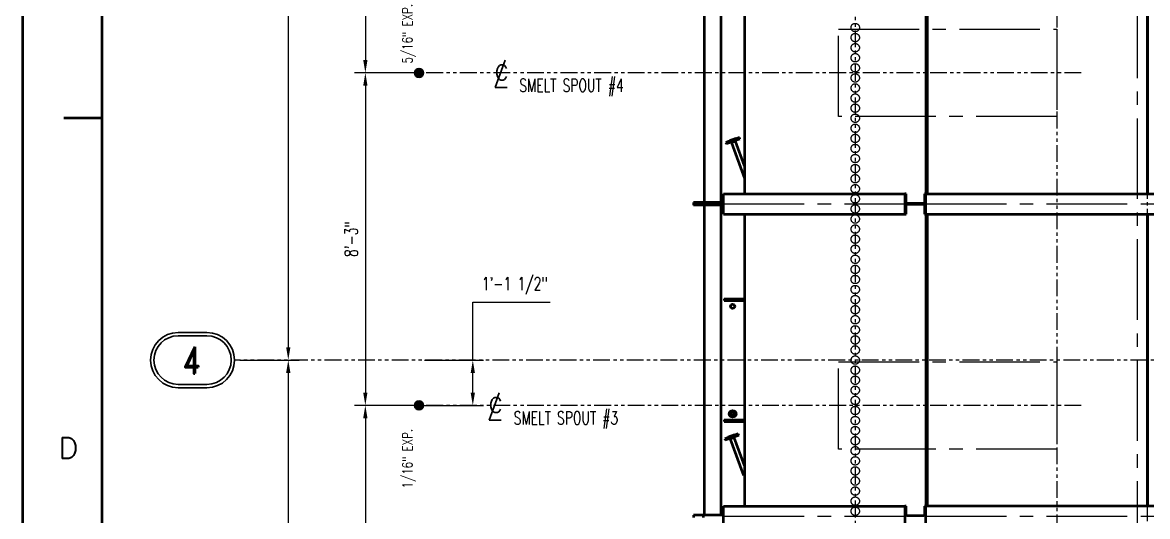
# Model space of a CAD drawing. Header units: inches. Extents: x 0 to 1408, y 0 to 1088.
# Drawn here: x 0 to 335, y 600.3 to 747.3 of the extents above; entities that cross this region are included whole.
import ezdxf
from ezdxf.enums import TextEntityAlignment as Align

# ---------------------------------------------------------------- set-up
doc = ezdxf.new("R2010")
doc.units = ezdxf.units.IN
doc.header["$LTSCALE"] = 32
doc.header["$MEASUREMENT"] = 0
for name, pattern in [('CENTER', [2, 1.25, -0.25, 0.25, -0.25]), ('CENTER2', [1.125, 0.75, -0.125, 0.125, -0.125]), ('HIDDEN', [0.375, 0.25, -0.125]), ('PHANTOM2', [1.25, 0.625, -0.125, 0.125, -0.125, 0.125, -0.125])]:
    doc.linetypes.add(name, pattern=pattern)
for name, color, linetype, lineweight in [('AM_0', 7, 'Continuous', 50), ('AM_6', 140, 'Continuous', 35), ('AM_BOR', 255, 'Continuous', 50), ('Equipment-AM_0', 7, 'Continuous', 50), ('Equipment-AM_11', 92, 'PHANTOM2', 25), ('Equipment-AM_3', 6, 'HIDDEN', 25), ('Equipment-AM_5', 92, 'Continuous', 25), ('Equipment-AM_6', 140, 'Continuous', 35), ('Equipment-AM_7', 142, 'CENTER', 25), ('Layout-AM_11', 92, 'PHANTOM2', 25), ('Layout-AM_6', 140, 'Continuous', 35)]:
    doc.layers.add(name, color=color, linetype=linetype, lineweight=lineweight)
doc.styles.add('ROMAND', font='romand')
doc.styles.add('simplex', font='simplex.shx', dxfattribs={"width": 0.75})
doc.styles.get("Standard").update_dxf_attribs({"font": 'ROMANS.SHX', "width": 0.7})
doc.dimstyles.new('VALMET_ANSI$0', dxfattribs={"dimscale": 48, "dimtxt": 0.12, "dimasz": 0.12, "dimexe": 0.1, "dimexo": 0.05, "dimgap": 0.06, "dimtad": 1, "dimtoh": 1, "dimdec": 5, "dimzin": 7, "dimdsep": 46, "dimlunit": 4, "dimtxsty": 'Standard', "dimcen": 0, "dimclrd": 256, "dimclre": 256, "dimclrt": 140, "dimadec": 0, "dimazin": 2, "dimtp": 0.1, "dimtm": 0.1, "dimtfac": 0.71, "dimtdec": 5, "dimtofl": 0, "dimtmove": 0, "dimatfit": 3, "dimfxl": 1, "dimfrac": 2, "dimtolj": 1, "dimtzin": 7, "dimlwd": -1, "dimlwe": -1, "dimarcsym": 1})

# ---------------------------------------------------------------- blocks, each defined once
blk = doc.blocks.new('PE_FR_E')
at = {"layer": 'AM_BOR'}
blk.add_line((18.75, 570.57), (9.75, 570.57), dxfattribs=at)
at = {"layer": 'AM_BOR', "color": 9}
blk.add_lwpolyline([(0, 0), (1117.6, 0), (1117.6, 863.6), (0, 863.6)], close=True, dxfattribs=at)
at = {"layer": 'AM_BOR'}
blk.add_lwpolyline([(18.75, 15.25), (1098.85, 15.25), (1098.85, 848.35), (18.75, 848.35)], close=True, dxfattribs=at)
at = {"layer": 'AM_BOR', "style": 'simplex', "width": 1.033333}
blk.add_text('D', height=5, dxfattribs=at).set_placement((10.84, 490.16), align=Align.CENTER)
at = {"layer": 'AM_BOR', "width": 0.9, "flags": 9}
blk.add_attdef('PENSTYLE', text='', height=1, dxfattribs=at).set_placement((1116.99, 0.33), align=Align.BOTTOM_RIGHT)
blk = doc.blocks.new('Column Row Bubble')
at = {"layer": 'AM_6'}
for p, q in [((0.257, 0.515), (0.524, 0.515)), ((0.257, 0.483), (0.524, 0.483)), ((0.257, 0.031), (0.524, 0.031)), ((0.257, 0), (0.524, 0))]:
    blk.add_line(p, q, dxfattribs=at)
for centre, radius, start, end in [((0.257, 0.257), 0.257, 90, 270), ((0.257, 0.257), 0.226, 90, 270), ((0.524, 0.257), 0.257, 270, 90), ((0.524, 0.257), 0.226, 270, 90)]:
    blk.add_arc(centre, radius, start, end, dxfattribs=at)
at = {"layer": 'AM_6', "style": 'ROMAND', "width": 0.75}
blk.add_attdef('X', text='', height=0.25, dxfattribs=at).set_placement((0.379, 0.257), align=Align.MIDDLE)
blk = doc.blocks.new('*D31')
at = {"layer": 'Defpoints', "color": 0, "transparency": 16777216}
for p in [(73.27, 952.84), (73.27, 646.84), (79.14, 646.84)]:
    blk.add_point(p, dxfattribs=at)
at = {"layer": 'Equipment-AM_5', "linetype": 'ByBlock', "transparency": 16777216}
for p, q in [((74.87, 952.84), (82.34, 952.84)), ((79.14, 949), (79.14, 650.68)), ((74.87, 646.84), (82.34, 646.84))]:
    blk.add_line(p, q, dxfattribs=at)
at = {"layer": 'Equipment-AM_5', "transparency": 16777216}
for points in [[(78.5, 949), (79.78, 949), (79.14, 952.84)], [(78.5, 650.68), (79.78, 650.68), (79.14, 646.84)]]:
    blk.add_solid(points, dxfattribs=at)
at = {"layer": 'Equipment-AM_5', "color": 140, "transparency": 16777216, "insert": (74.94, 799.84), "char_height": 3.84, "attachment_point": 5, "rotation": 90}
blk.add_mtext('\\A1;25\'-6"', dxfattribs=at)
blk = doc.blocks.new('*D32')
at = {"layer": 'Defpoints', "color": 0, "transparency": 16777216}
for p in [(63.14, 646.84), (63.14, 340.84), (79.14, 340.84)]:
    blk.add_point(p, dxfattribs=at)
at = {"layer": 'Equipment-AM_5', "linetype": 'ByBlock', "transparency": 16777216}
for p, q in [((64.74, 646.84), (82.34, 646.84)), ((79.14, 643), (79.14, 344.68)), ((64.74, 340.84), (82.34, 340.84))]:
    blk.add_line(p, q, dxfattribs=at)
at = {"layer": 'Equipment-AM_5', "transparency": 16777216}
for points in [[(78.5, 643), (79.78, 643), (79.14, 646.84)], [(78.5, 344.68), (79.78, 344.68), (79.14, 340.84)]]:
    blk.add_solid(points, dxfattribs=at)
at = {"layer": 'Equipment-AM_5', "color": 140, "transparency": 16777216, "insert": (74.94, 493.84), "char_height": 3.84, "attachment_point": 5, "rotation": 90}
blk.add_mtext('\\A1;25\'-6"', dxfattribs=at)
blk = doc.blocks.new('*D36')
at = {"layer": 'Defpoints', "color": 0, "transparency": 16777216}
for p in [(118.09, 831.34), (102.09, 732.34), (118.09, 732.34)]:
    blk.add_point(p, dxfattribs=at)
at = {"layer": 'Equipment-AM_5', "linetype": 'ByBlock', "transparency": 16777216}
for p, q in [((116.49, 831.34), (98.89, 831.34)), ((102.09, 827.5), (102.09, 736.18)), ((116.49, 732.34), (98.89, 732.34))]:
    blk.add_line(p, q, dxfattribs=at)
at = {"layer": 'Equipment-AM_5', "transparency": 16777216}
for points in [[(101.45, 827.5), (102.73, 827.5), (102.09, 831.34)], [(101.45, 736.18), (102.73, 736.18), (102.09, 732.34)]]:
    blk.add_solid(points, dxfattribs=at)
at = {"layer": 'Equipment-AM_5', "color": 140, "transparency": 16777216, "insert": (97.88, 781.84), "char_height": 3.84, "attachment_point": 5, "rotation": 90}
blk.add_mtext('\\A1;8\'-3"', dxfattribs=at)
blk = doc.blocks.new('*D37')
at = {"layer": 'Defpoints', "color": 0, "transparency": 16777216}
for p in [(118.09, 732.34), (102.09, 633.34), (118.09, 633.34)]:
    blk.add_point(p, dxfattribs=at)
at = {"layer": 'Equipment-AM_5', "linetype": 'ByBlock', "transparency": 16777216}
for p, q in [((116.49, 732.34), (98.89, 732.34)), ((102.09, 728.5), (102.09, 637.18)), ((116.49, 633.34), (98.89, 633.34))]:
    blk.add_line(p, q, dxfattribs=at)
at = {"layer": 'Equipment-AM_5', "transparency": 16777216}
for points in [[(101.45, 728.5), (102.73, 728.5), (102.09, 732.34)], [(101.45, 637.18), (102.73, 637.18), (102.09, 633.34)]]:
    blk.add_solid(points, dxfattribs=at)
at = {"layer": 'Equipment-AM_5', "color": 140, "transparency": 16777216, "insert": (97.88, 682.84), "char_height": 3.84, "attachment_point": 5, "rotation": 90}
blk.add_mtext('\\A1;8\'-3"', dxfattribs=at)
blk = doc.blocks.new('*D38')
at = {"layer": 'Defpoints', "color": 0, "transparency": 16777216}
for p in [(118.09, 633.34), (102.09, 549.34), (118.09, 549.34)]:
    blk.add_point(p, dxfattribs=at)
at = {"layer": 'Equipment-AM_5', "linetype": 'ByBlock', "transparency": 16777216}
for p, q in [((116.49, 633.34), (98.89, 633.34)), ((102.09, 629.5), (102.09, 553.18)), ((116.49, 549.34), (98.89, 549.34))]:
    blk.add_line(p, q, dxfattribs=at)
at = {"layer": 'Equipment-AM_5', "transparency": 16777216}
for points in [[(101.45, 629.5), (102.73, 629.5), (102.09, 633.34)], [(101.45, 553.18), (102.73, 553.18), (102.09, 549.34)]]:
    blk.add_solid(points, dxfattribs=at)
at = {"layer": 'Equipment-AM_5', "color": 140, "transparency": 16777216, "insert": (97.88, 591.34), "char_height": 3.84, "attachment_point": 5, "rotation": 90}
blk.add_mtext('\\A1;7\'-0"', dxfattribs=at)
blk = doc.blocks.new('*D41')
at = {"layer": 'Defpoints', "color": 0, "transparency": 16777216}
for p in [(118.09, 646.84), (134.09, 646.84), (118.09, 633.34)]:
    blk.add_point(p, dxfattribs=at)
at = {"layer": 'Equipment-AM_5', "linetype": 'ByBlock', "transparency": 16777216}
for p, q in [((134.09, 646.84), (134.09, 664.1)), ((134.09, 664.1), (157.13, 664.1)), ((119.69, 646.84), (137.29, 646.84)), ((134.09, 637.18), (134.09, 643)), ((119.69, 633.34), (137.29, 633.34))]:
    blk.add_line(p, q, dxfattribs=at)
at = {"layer": 'Equipment-AM_5', "transparency": 16777216}
for points in [[(133.45, 643), (134.73, 643), (134.09, 646.84)], [(133.45, 637.18), (134.73, 637.18), (134.09, 633.34)]]:
    blk.add_solid(points, dxfattribs=at)
at = {"layer": 'Equipment-AM_5', "color": 140, "transparency": 16777216, "insert": (146.57, 668.95), "char_height": 3.84, "attachment_point": 5}
blk.add_mtext('\\A1;1\'-1 1/2"', dxfattribs=at)
blk = doc.blocks.new('Centerline Symbol')
at = {"layer": 'AM_6'}
for p, q in [((0.043, 0.117), (-0.05, -0.137)), ((-0.05, -0.137), (0.062, -0.137))]:
    blk.add_line(p, q, dxfattribs=at)
at = {"layer": 'AM_6', "style": 'simplex'}
blk.add_text('C', height=0.141, dxfattribs=at).set_placement((-0.053, -0.067))

msp = doc.modelspace()

# ---------------------------------------------------------------- hatches: boundary and pattern name
at = {"layer": 'Equipment-AM_11'}
h = msp.add_hatch(color=256, dxfattribs=at)
h.dxf.hatch_style = 1
h.paths.add_polyline_path([(118.157917, 733.679205, 0.4300752871), (116.742268, 732.337808), (118.085613, 732.337808), (118.085613, 730.994463, 0.0134633271), (118.157917, 730.99641)])
h.paths.add_polyline_path([(118.157917, 733.679205), (118.157917, 730.99641, 0.0135025726), (118.230221, 731.002269), (118.230221, 732.337808), (119.428957, 732.337808, 0.3985277684)])
h.paths.add_polyline_path([(119.428957, 732.337808), (118.230221, 732.337808), (118.230221, 731.002269, 0.3829644069)], flags=17)
h.paths.add_polyline_path([(118.085613, 732.337808), (116.742268, 732.337808, 0.4142135624), (118.085613, 730.994463)], flags=17)
h = msp.add_hatch(color=256, dxfattribs=at)
h.dxf.hatch_style = 1
h.paths.add_polyline_path([(118.157917, 634.679205, 0.4300752871), (116.742268, 633.337808), (118.085613, 633.337808), (118.085613, 631.994463, 0.0134633271), (118.157917, 631.99641)])
h.paths.add_polyline_path([(118.157917, 634.679205), (118.157917, 631.99641, 0.0135025726), (118.230221, 632.002269), (118.230221, 633.337808), (119.428957, 633.337808, 0.3985277684)])
h.paths.add_polyline_path([(119.428957, 633.337808), (118.230221, 633.337808), (118.230221, 632.002269, 0.3829644069)], flags=17)
h.paths.add_polyline_path([(118.085613, 633.337808), (116.742268, 633.337808, 0.4142135624), (118.085613, 631.994463)], flags=17)

# ---------------------------------------------------------------- linework, layer by layer
at = {"layer": 'AM_0'}
for p, q in [((334.935047, 800.936692), (334.935047, 696.347808)), ((334.997547, 800.960684), (334.997547, 696.347808)), ((202.966297, 778.462808), (202.966297, 693.712808)), ((207.966297, 778.462808), (207.966297, 693.712808)), ((214.966297, 775.827808), (214.966297, 696.347808)), ((268.966297, 775.613661), (268.966297, 696.347808)), ((269.466297, 696.347808), (269.466297, 775.805593)), ((213.478813, 713.094638), (209.48512, 711.641053)), ((209.48512, 711.641053), (209.65613, 711.171206)), ((213.649823, 712.624792), (209.65613, 711.171206)), ((212.400283, 712.768596), (210.520897, 712.084556)), ((210.520897, 712.084556), (210.542274, 712.025825)), ((210.742649, 711.566667), (210.785402, 711.449206)), ((212.606056, 712.11187), (210.785402, 711.449206)), ((211.077881, 711.555659), (214.966297, 700.872325)), ((214.966297, 704.717128), (212.313577, 712.005416)), ((212.421659, 712.709866), (212.400283, 712.768596)), ((212.606056, 712.11187), (212.563304, 712.229331)), ((213.649823, 712.624792), (213.478813, 713.094638)), ((199.766297, 693.712808), (199.766297, 692.962808)), ((202.766297, 693.712808), (199.766297, 693.712808)), ((202.766297, 692.962808), (202.766297, 693.712808)), ((208.766297, 693.712808), (202.766297, 693.712808)), ((208.766297, 696.347808), (208.778797, 696.347808)), ((208.766297, 690.327808), (208.766297, 696.347808)), ((208.778797, 690.327808), (208.778797, 696.347808)), ((208.778797, 696.347808), (262.766297, 696.347808)), ((262.766297, 696.347808), (262.766297, 690.327808)), ((263.131297, 696.347808), (262.766297, 696.347808)), ((263.131297, 693.717808), (263.131297, 696.347808)), ((268.351297, 693.467808), (263.381297, 693.467808)), ((268.601297, 696.347808), (268.601297, 693.717808)), ((268.966297, 696.347808), (268.601297, 696.347808)), ((268.966297, 696.347808), (462.153797, 696.347808)), ((268.966297, 690.327808), (268.966297, 696.347808)), ((202.766297, 692.962808), (199.766297, 692.962808)), ((208.766297, 692.962808), (202.766297, 692.962808)), ((202.966297, 692.962808), (202.966297, 600.712808)), ((207.966297, 692.962808), (207.966297, 600.712808)), ((208.778797, 690.327808), (208.766297, 690.327808)), ((208.778797, 690.327808), (262.766297, 690.327808)), ((214.966297, 690.327808), (214.966297, 603.347808)), ((262.766297, 690.327808), (263.131297, 690.327808)), ((263.131297, 690.327808), (263.131297, 692.957808)), ((263.381297, 693.207808), (268.351297, 693.207808)), ((268.601297, 692.957808), (268.601297, 690.327808)), ((268.601297, 690.327808), (268.966297, 690.327808)), ((268.966297, 690.327808), (462.153797, 690.327808)), ((268.966297, 690.327808), (268.966297, 603.347808)), ((269.466297, 603.347808), (269.466297, 690.327808)), ((334.935047, 690.327808), (334.935047, 603.347808)), ((334.997547, 690.327808), (334.997547, 603.347808)), ((208.966297, 665.087808), (208.966297, 664.587808)), ((208.966297, 665.087808), (210.966297, 665.087808)), ((208.966297, 664.587808), (210.966297, 664.587808)), ((210.966297, 665.087808), (210.966297, 664.587808)), ((210.966297, 665.087808), (214.966297, 665.087808)), ((210.966297, 664.587808), (214.966297, 664.587808)), ((210.659685, 630.935452), (210.60331, 630.469755)), ((210.978428, 630.188084), (210.60331, 630.469755)), ((210.71606, 631.40115), (210.659685, 630.935452)), ((210.71606, 631.40115), (211.147553, 631.585176)), ((211.353547, 629.906413), (210.978428, 630.188084)), ((211.147553, 631.585176), (211.579047, 631.769202)), ((211.78504, 630.09044), (211.353547, 629.906413)), ((211.579047, 631.769202), (211.954165, 631.487532)), ((212.216533, 630.274466), (211.78504, 630.09044)), ((211.954165, 631.487532), (212.329283, 631.205861)), ((212.272908, 630.740164), (212.216533, 630.274466)), ((212.329283, 631.205861), (212.272908, 630.740164)), ((208.966297, 629.087808), (208.966297, 628.587808)), ((208.966297, 629.087808), (210.966297, 629.087808)), ((208.966297, 628.587808), (210.966297, 628.587808)), ((210.966297, 629.087808), (210.966297, 628.587808)), ((210.966297, 629.087808), (214.966297, 629.087808)), ((210.966297, 628.587808), (214.966297, 628.587808)), ((213.096049, 624.881255), (209.102355, 623.427669)), ((209.102355, 623.427669), (209.273365, 622.957823)), ((213.267059, 624.411409), (209.273365, 622.957823)), ((212.017519, 624.555213), (210.138133, 623.871173)), ((210.138133, 623.871173), (210.15951, 623.812442)), ((210.359885, 623.353284), (210.402638, 623.235822)), ((212.223292, 623.898486), (210.402638, 623.235822)), ((210.695117, 623.342276), (214.649725, 612.47708)), ((214.966297, 615.452109), (211.930813, 623.792032)), ((212.038895, 624.496482), (212.017519, 624.555213)), ((212.223292, 623.898486), (212.180539, 624.015948)), ((213.267059, 624.411409), (213.096049, 624.881255)), ((214.966297, 612.592303), (214.649725, 612.47708)), ((208.766297, 597.327808), (208.766297, 603.347808)), ((208.766297, 603.347808), (208.778797, 603.347808)), ((208.778797, 597.327808), (208.778797, 603.347808)), ((208.778797, 603.347808), (262.766297, 603.347808)), ((263.131297, 603.347808), (262.766297, 603.347808)), ((262.766297, 603.347808), (262.766297, 597.327808)), ((263.131297, 600.717808), (263.131297, 603.347808)), ((268.601297, 603.347808), (268.601297, 600.717808)), ((268.966297, 603.347808), (268.601297, 603.347808)), ((462.153797, 603.347808), (268.966297, 603.347808)), ((268.966297, 597.327808), (268.966297, 603.347808)), ((199.766297, 600.712808), (199.766297, 599.962808)), ((202.766297, 600.712808), (199.766297, 600.712808)), ((202.766297, 599.962808), (202.766297, 600.712808)), ((208.766297, 600.712808), (202.766297, 600.712808)), ((268.351297, 600.467808), (263.381297, 600.467808))]:
    msp.add_line(p, q, dxfattribs=at)
for centre, radius in [((211.466297, 662.837808), 0.625), ((211.466297, 630.837808), 1), ((211.466297, 630.837808), 0.5), ((211.466297, 630.837808), 0.45005)]:
    msp.add_circle(centre, radius, dxfattribs=at)
for centre, radius, start, end in [((263.381297, 693.717808), 0.25, 180, 270), ((268.351297, 693.717808), 0.25, 270, 0), ((263.381297, 692.957808), 0.25, 90, 180), ((268.351297, 692.957808), 0.25, 0, 90), ((211.466297, 630.837808), 0.8125, 173.09764321, 233.09764321), ((211.466297, 630.837808), 0.8125, 113.09764321, 173.09764321), ((211.466297, 630.837808), 0.8125, 233.09764321, 293.09764321), ((211.466297, 630.837808), 0.8125, 53.09764321, 113.09764321), ((211.466297, 630.837808), 0.8125, 293.09764321, 353.09764321), ((211.466297, 630.837808), 0.8125, 353.09764321, 53.09764321), ((263.381297, 600.717808), 0.25, 180, 270), ((268.351297, 600.717808), 0.25, 270, 0)]:
    msp.add_arc(centre, radius, start, end, dxfattribs=at)
at = {"layer": 'Equipment-AM_0'}
msp.add_line((334.935047, 646.837808), (334.997547, 646.837808), dxfattribs=at)
at = {"layer": 'Equipment-AM_11'}
for centre in [(247.966297, 745.837808), (247.966297, 745.837808), (247.966297, 742.837808), (247.966297, 742.837808), (247.966297, 739.837808), (247.966297, 739.837808), (247.966297, 736.837808), (247.966297, 736.837808), (247.966297, 733.837808), (247.966297, 733.837808), (247.966297, 730.837808), (247.966297, 730.837808), (247.966297, 727.837808), (247.966297, 727.837808), (247.966297, 724.837808), (247.966297, 724.837808), (247.966297, 721.837808), (247.966297, 721.837808), (247.966297, 718.837808), (247.966297, 718.837808), (247.966297, 715.837808), (247.966297, 715.837808), (247.966297, 712.837808), (247.966297, 712.837808), (247.966297, 709.837808), (247.966297, 709.837808), (247.966297, 706.837808), (247.966297, 706.837808), (247.966297, 703.837808), (247.966297, 703.837808), (247.966297, 700.837808), (247.966297, 700.837808), (247.966297, 697.837808), (247.966297, 697.837808), (247.966297, 694.837808), (247.966297, 694.837808), (247.966297, 691.837808), (247.966297, 691.837808), (247.966297, 688.837808), (247.966297, 688.837808), (247.966297, 685.837808), (247.966297, 685.837808), (247.966297, 682.837808), (247.966297, 682.837808), (247.966297, 679.837808), (247.966297, 679.837808), (247.966297, 676.837808), (247.966297, 676.837808), (247.966297, 673.837808), (247.966297, 673.837808), (247.966297, 670.837808), (247.966297, 670.837808), (247.966297, 667.837808), (247.966297, 667.837808), (247.966297, 664.837808), (247.966297, 664.837808), (247.966297, 661.837808), (247.966297, 661.837808), (247.966297, 658.837808), (247.966297, 658.837808), (247.966297, 655.837808), (247.966297, 655.837808), (247.966297, 652.837808), (247.966297, 652.837808), (247.966297, 649.837808), (247.966297, 649.837808), (247.966297, 646.837808), (247.966297, 646.837808), (247.966297, 643.837808), (247.966297, 643.837808), (247.966297, 640.837808), (247.966297, 640.837808), (247.966297, 637.837808), (247.966297, 637.837808), (247.966297, 634.837808), (247.966297, 634.837808), (247.966297, 631.837808), (247.966297, 631.837808), (247.966297, 628.837808), (247.966297, 628.837808), (247.966297, 625.837808), (247.966297, 625.837808), (247.966297, 622.837808), (247.966297, 622.837808), (247.966297, 619.837808), (247.966297, 619.837808), (247.966297, 616.837808), (247.966297, 616.837808), (247.966297, 613.837808), (247.966297, 613.837808), (247.966297, 610.837808), (247.966297, 610.837808), (247.966297, 607.837808), (247.966297, 607.837808), (247.966297, 604.837808), (247.966297, 604.837808), (247.966297, 601.837808), (247.966297, 601.837808)]:
    msp.add_circle(centre, 1.25, dxfattribs=at)
at = {"layer": 'Equipment-AM_3', "linetype": 'CENTER2'}
msp.add_line((331.966297, 898.800302), (331.953794, 395.206176), dxfattribs=at)
at = {"layer": 'Equipment-AM_7', "linetype": 'CENTER2'}
for p, q in [((208.778797, 693.337808), (262.766297, 693.337808)), ((268.966297, 693.337808), (462.166297, 693.337808)), ((208.778797, 600.337808), (262.766297, 600.337808)), ((268.966297, 600.337808), (462.166297, 600.337808))]:
    msp.add_line(p, q, dxfattribs=at)
at = {"layer": 'Layout-AM_11', "ltscale": 0.25}
for p, q in [((334.966297, 646.837808), (334.966297, 951.154059)), ((247.966297, 935.006263), (247.966297, 401.337808)), ((307.966297, 850.822918), (307.966297, 335.449323)), ((315.243452, 732.337808), (118.085613, 732.337808)), ((494.941673, 646.837808), (63.144364, 646.837808)), ((334.966297, 358.853698), (334.966297, 646.837808)), ((315.243452, 633.337808), (118.085613, 633.337808))]:
    msp.add_line(p, q, dxfattribs=at)
at = {"layer": 'Layout-AM_11', "linetype": 'CENTER2'}
for points in [[(242.966297, 745.320602), (307.966297, 745.320602), (307.966297, 719.355014), (242.966297, 719.355014)], [(242.966297, 646.320602), (307.966297, 646.320602), (307.966297, 620.355014), (242.966297, 620.355014)]]:
    msp.add_lwpolyline(points, close=True, dxfattribs=at)
at = {"layer": 'Layout-AM_6'}
for centre in [(118.085613, 732.337808), (118.085613, 633.337808)]:
    msp.add_circle(centre, 1.343345, dxfattribs=at)

# ---------------------------------------------------------------- block references
at = {"layer": 'Equipment-AM_0', "lineweight": 0, "xscale": 1.25984251968512, "yscale": 1.25984251968512, "zscale": 1.25984251968512}
msp.add_blockref('PE_FR_E', (0, 0), dxfattribs=at)
at = {"layer": 'Equipment-AM_0', "xscale": 32, "yscale": 32, "zscale": 32}
msp.add_blockref('Column Row Bubble', (38.140985, 638.605208), dxfattribs=at).add_auto_attribs({'X': '4'})
at = {"layer": 'Equipment-AM_11', "xscale": 32, "yscale": 32, "zscale": 32}
for p in [(142.350951, 732.337808), (140.595649, 633.337808)]:
    msp.add_blockref('Centerline Symbol', p, dxfattribs=at)

# ---------------------------------------------------------------- texts
at = {"layer": 'Equipment-AM_6', "color": 140, "char_height": 3.84, "attachment_point": 1}
for s, insert in [('SMELT SPOUT #4', (147.930582, 730.549395)), ('SMELT SPOUT #3', (146.27318, 631.549395))]:
    msp.add_mtext_dynamic_manual_height_columns(s, width=45.97192129, gutter_width=19.2, heights=[0], dxfattribs=dict(at, insert=insert))
at = {"layer": 'Layout-AM_6', "style": 'simplex', "width": 0.75}
for s, p in [('5/16" EXP.', (116.105616, 735.123634)), ('1/16" EXP.', (116.105616, 608.623158))]:
    msp.add_text(s, height=3, rotation=90, dxfattribs=at).set_placement(p)

# ---------------------------------------------------------------- dimensions: what is measured, and where the dimension line sits
at = {"layer": 'Equipment-AM_5'}
for base, p1, p2, override, picture, middle in [((79.144365, 646.837808), (73.266689, 952.837808), (73.266689, 646.837808), {"dimscale": 32, "dimpost": ''}, '*D31', (74.93865, 799.837808)), ((102.085613, 732.337808), (118.085613, 831.337808), (118.085613, 732.337808), {"dimscale": 32}, '*D36', (97.879898, 781.837808)), ((102.085613, 633.337808), (118.085613, 732.337808), (118.085613, 633.337808), {"dimscale": 32}, '*D37', (97.879898, 682.837808)), ((79.144365, 340.837808), (63.144364, 646.837808), (63.144364, 340.837808), {"dimscale": 32, "dimpost": ''}, '*D32', (74.93865, 493.837808)), ((102.085613, 549.337808), (118.085613, 633.337808), (118.085613, 549.337808), {"dimscale": 32}, '*D38', (97.879898, 591.337808))]:
    dim = msp.add_linear_dim(base=base, p1=p1, p2=p2, angle=90, dimstyle='VALMET_ANSI$0', override=override, dxfattribs=at)
    dim.commit()
    dim.dimension.update_dxf_attribs({"geometry": picture, "text_midpoint": middle})
dim = msp.add_linear_dim(base=(134.085613, 646.837808), p1=(118.085613, 633.337808), p2=(118.085613, 646.837808), angle=90, dimstyle='VALMET_ANSI$0', override={"dimscale": 32}, dxfattribs=at)
dim.commit()
dim.dimension.update_dxf_attribs({"geometry": '*D41', "text_midpoint": (146.565613, 664.102802), "dimtype": 160})

doc.saveas('drawing.dxf')
